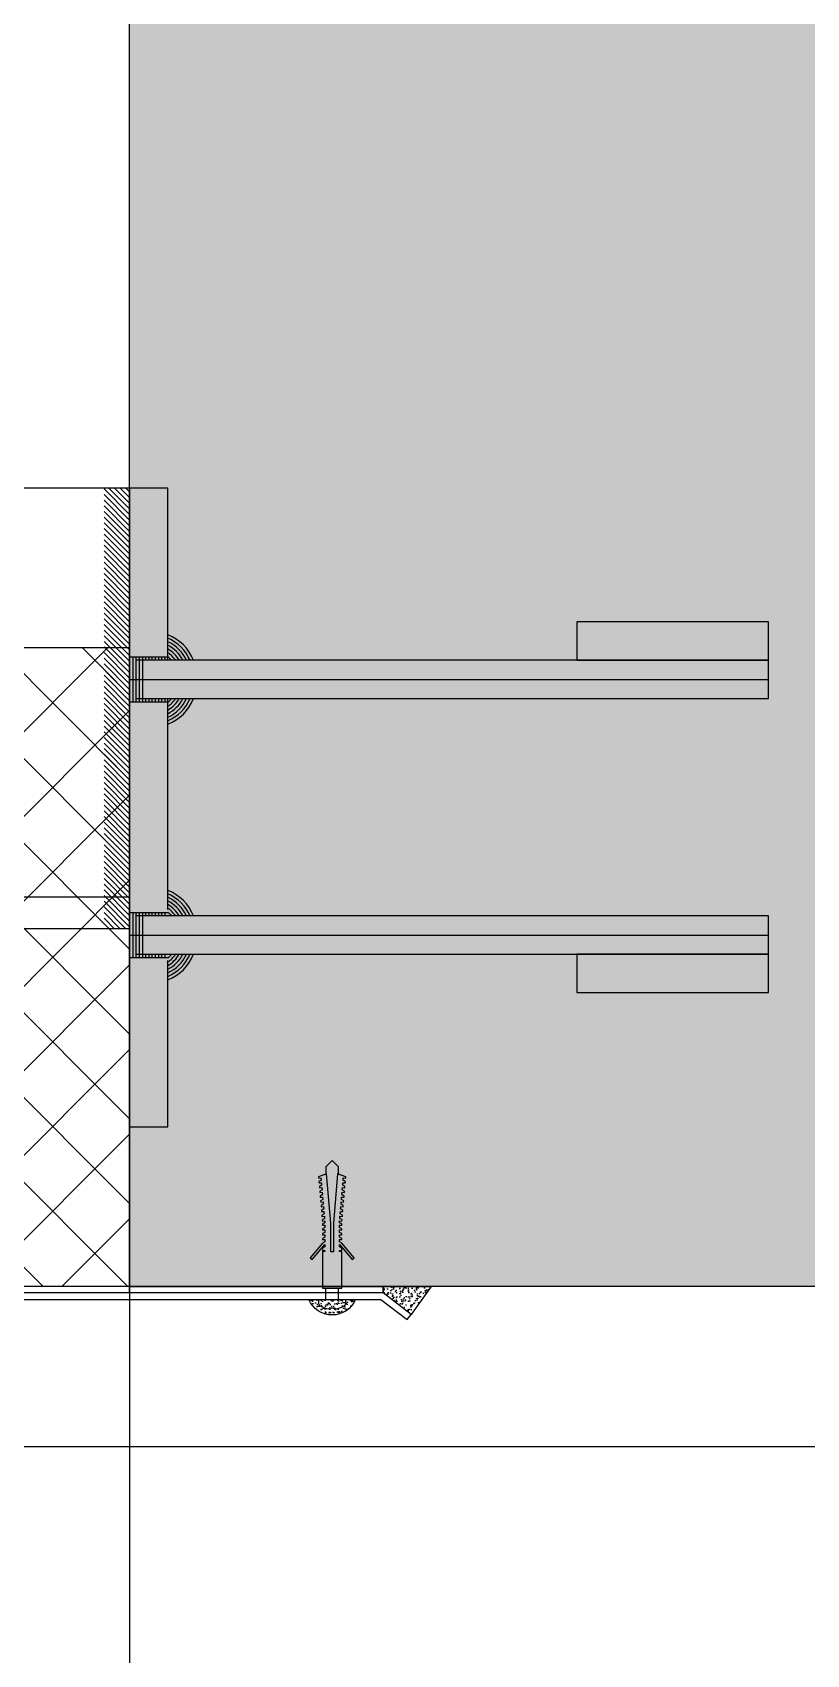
# Model space of a CAD drawing. Header units: millimetres. Extents: x 434053 to 1059003, y -2417481 to 936527.
# Drawn here: x 641589 to 641832, y -2239631 to -2239124 of the extents above; entities that cross this region are included whole.
import ezdxf

# ---------------------------------------------------------------- set-up
doc = ezdxf.new("R2010")
doc.units = ezdxf.units.MM
doc.header["$LTSCALE"] = 1000
doc.header["$MEASUREMENT"] = 0
for name, pattern in [('CENTER', [2, 1.25, -0.25, 0.25, -0.25]), ('HIDDEN', [9.524999999999999, 6.35, -3.175]), ('HIDDENX2', [19.049999999999997, 12.7, -6.35])]:
    doc.linetypes.add(name, pattern=pattern)
doc.layers.add('A-DETL-0001', color=4, linetype='Continuous', lineweight=15)
doc.layers.add('S-COLS-PROJ', color=150, linetype='Continuous', lineweight=25)
for name, color, linetype in [('ELASTROMER-V', 241, 'Continuous'), ('FASTENER', 191, 'Continuous'), ('GRID', 8, 'CENTER'), ('HZHZNEWPLOTLAYER#@$TT', 7, 'Continuous'), ('INSUL', 8, 'HIDDEN'), ('SILICONE', 8, 'Continuous'), ('STEEL', 3, 'Continuous'), ('STEEL-V', 71, 'Continuous'), ('STRUCTURE', 5, 'Continuous'), ('STRUCTURE-V', 161, 'Continuous'), ('WELD', 6, 'Continuous')]:
    doc.layers.add(name, color=color, linetype=linetype)

# ---------------------------------------------------------------- blocks, each defined once
blk = doc.blocks.new('*U551')
at = {"color": 0, "linetype": 'ByBlock'}
for p, q in [((-2.000000000000454, 0), (-2.000000000000454, -3.499999999977263)), ((1.999999999999545, 0), (1.999999999999545, -3.499999999977263))]:
    blk.add_line(p, q, dxfattribs=at)
blk.add_lwpolyline([(-3.631647999078154, 2.137003523466773, -0.0990596780167006), (-0.9599999999996952, 3.055712998712806), (-0.9599999999996952, 2.729140914976596), (0.9599999999996952, 2.729140914976596), (0.9599999999996952, 3.055712998712806, -0.0990596780167006), (3.631647999078154, 2.137003523466773, -0.2665876613401604), (4.199999999999477, 1.146785520481898), (4.199999999999477, 0.2400000000006912, -0.4142135623730937), (3.959999999999695, 0), (-3.959999999999695, 0, -0.4142135623731049), (-4.200000000000613, 0.2400000000006912), (-4.200000000000613, 1.146785520481898, -0.2665876613401604)], format="xyb", close=True, dxfattribs=at)
blk.add_lwpolyline([(-6.855000000000018, -12.99599999997735), (-3.000000000000453, -17.59199999997736), (-2.250000000000454, -17.96699999997736), (-2.250000000000454, -18.71699999997736), (-3.000000000000453, -18.71699999997736), (-3.000000000000453, -19.09199999997736), (-2.250000000000454, -19.46699999997736), (-2.250000000000454, -20.21699999997736), (-3.000000000000453, -20.21699999997736), (-3.000000000000453, -20.59199999997736), (-2.250000000000454, -20.96699999997736), (-2.250000000000454, -21.71699999997736), (-3.000000000000453, -21.71699999997736), (-3.000000000000453, -22.09199999997736), (-2.250000000000454, -22.46699999997736), (-2.250000000000454, -23.21699999997736), (-3.000000000000453, -23.21699999997736), (-3.000000000000453, -23.59199999997736), (-2.250000000000454, -23.96699999997736), (-2.250000000000454, -24.55649999997741), (-3.059999999999945, -24.48599999997714), (-3.105000000000018, -24.85949999997729), (-2.384999999999763, -25.29749999997739), (-2.445000000000163, -26.04449999997723), (-3.195000000000163, -25.97999999997728), (-3.224999999999909, -26.35349999997697), (-2.519999999999981, -26.79149999997752), (-2.580000000000381, -27.53999999997723), (-3.330000000000382, -27.47399999997742), (-3.360000000000127, -27.84749999997712), (-2.639999999999872, -28.28699999997752), (-2.7150000000006, -29.03399999997737), (-3.4650000000006, -28.96799999997757), (-3.494999999999436, -29.34149999997726), (-2.77500000000009, -29.7809999999772), (-2.849999999999909, -30.52799999997751), (-3.584999999999581, -30.46199999997725), (-3.615000000000236, -30.8354999999774), (-2.910000000000309, -31.27499999997735), (-2.969999999999799, -32.0219999999772), (-3.719999999999799, -31.95749999997725), (-3.750000000000453, -32.3309999999774), (-3.045000000000527, -32.76899999997704), (-3.105000000000018, -33.51599999997733), (-3.855000000000018, -33.45149999997694), (-3.884999999999764, -33.82499999997754), (-3.164999999999508, -34.26299999997718), (-3.240000000000236, -35.01149999997733), (-3.974999999999909, -34.94549999997708), (-4.019999999999982, -35.31899999997722), (-3.299999999999727, -35.75849999997762), (-3.360000000000127, -36.50549999997702), (-4.110000000000127, -36.43949999997722), (-4.139999999999872, -36.81299999997737), (-3.434999999999945, -37.25249999997732), (-3.494999999999436, -37.99949999997716), (-4.244999999999436, -37.93349999997736), (-4.27500000000009, -38.30699999997705), (-1.724999999999909, -39.28349999997727), (-0.3750000000004547, -23.88749999997754), (-0.3750000000004547, -14.87999999997737), (0.3749999999995452, -14.87999999997737), (0.3749999999995452, -23.88749999997754), (1.724999999999909, -39.28349999997727), (4.27500000000009, -38.30699999997705), (4.230000000000018, -37.93349999997736), (3.495000000000345, -37.99949999997716), (3.419999999999618, -37.25249999997732), (4.139999999999872, -36.81299999997737), (4.110000000000127, -36.43949999997722), (3.360000000000127, -36.50549999997702), (3.284999999999399, -35.75849999997762), (4.005000000000563, -35.31899999997722), (3.974999999999909, -34.94549999997708), (3.224999999999909, -35.01149999997733), (3.165000000000418, -34.26299999997718), (3.870000000000345, -33.82499999997754), (3.83999999999969, -33.45149999997694), (3.08999999999969, -33.51599999997733), (3.0300000000002, -32.76899999997704), (3.749999999999545, -32.3309999999774), (3.704999999999472, -31.95749999997725), (2.969999999999799, -32.0219999999772), (2.894999999999981, -31.27499999997735), (3.615000000000236, -30.8354999999774), (3.585000000000491, -30.46199999997725), (2.835000000000491, -30.52799999997751), (2.77500000000009, -29.7809999999772), (3.480000000000018, -29.34149999997726), (3.450000000000272, -28.96799999997757), (2.700000000000272, -29.03399999997737), (2.639999999999872, -28.28699999997752), (3.344999999999799, -27.84749999997712), (3.315000000000054, -27.47399999997742), (2.565000000000054, -27.53999999997723), (2.505000000000563, -26.79149999997752), (3.224999999999909, -26.35349999997697), (3.195000000000163, -25.97999999997728), (2.445000000000163, -26.04449999997723), (2.370000000000345, -25.29749999997739), (3.08999999999969, -24.85949999997729), (3.059999999999945, -24.48599999997714), (2.249999999999545, -24.55649999997741), (2.249999999999545, -23.96699999997736), (2.999999999999545, -23.59199999997736), (2.999999999999545, -23.21699999997736), (2.249999999999545, -23.21699999997736), (2.249999999999545, -22.46699999997736), (2.999999999999545, -22.09199999997736), (2.999999999999545, -21.71699999997736), (2.249999999999545, -21.71699999997736), (2.249999999999545, -20.96699999997736), (2.999999999999545, -20.59199999997736), (2.999999999999545, -20.21699999997736), (2.249999999999545, -20.21699999997736), (2.249999999999545, -19.46699999997736), (2.999999999999545, -19.09199999997736), (2.999999999999545, -18.71699999997736), (2.249999999999545, -18.71699999997736), (2.249999999999545, -17.96699999997736), (2.999999999999545, -17.59199999997736), (6.855000000000018, -12.99599999997735), (6.284999999999398, -12.51449999997749), (2.325000000000272, -17.21699999997736), (2.249999999999545, -17.21699999997736), (2.249999999999545, -16.46699999997736), (2.999999999999545, -16.09199999997736), (2.999999999999545, -15.34199999997736), (2.249999999999545, -15.34199999997736), (2.249999999999545, -14.96699999997736), (2.999999999999545, -14.96699999997736), (2.999999999999545, -3.499999999977263), (-3.000000000000453, -3.499999999977263), (-3.000000000000453, -14.96699999997736), (-2.250000000000454, -14.96699999997736), (-2.250000000000454, -15.34199999997736), (-3.000000000000453, -15.34199999997736), (-3.000000000000453, -16.09199999997736), (-2.250000000000454, -16.46699999997736), (-2.250000000000454, -17.21699999997736), (-2.3400000000006, -17.21699999997736), (-6.285000000000308, -12.51449999997749)], close=True, dxfattribs=at)
blk.add_lwpolyline([(-2.000000000000454, -39.17819117644785), (-2.000000000000454, -41.50724637678876), (-4.547e-13, -43.49999999997726), (1.999999999999545, -41.4927007299043), (1.999999999999545, -39.17819117644785)], dxfattribs=at)
blk = doc.blocks.new('20221206.181723')
at = {"layer": 'INSUL'}
h = blk.add_hatch(dxfattribs=at)
h.set_pattern_fill('ANSI37', color=256, scale=150)
h.set_pattern_definition([(45, (-111075.5312754079, -49070.27946182476), (-13.25825214724776, 13.25825214724777), []), (135, (-111075.5312754079, -49070.27946182476), (-13.25825214724777, -13.25825214724776), [])])
h.paths.add_polyline_path([(312.0000372168142, 2110.571656515211), (699.9999947848264, 2110.571656647211), (699.9999947848846, 1910.571656546876), (312.0000372168433, 1910.571656414861)])
at = {"layer": 'SILICONE'}
h = blk.add_hatch(dxfattribs=at)
h.set_pattern_fill('AR-SAND', color=256, angle=270, style=0)
h.set_pattern_definition([(307.5, (-18327.8252535481, 98172.39211659151), (1.926823769013159, 0.0629933581096078), [0, -1.519999999999991, 0, -1.699999999999991, 0, -1.624999999999991]), (277.5, (-18327.8252535481, 98172.39211659151), (2.82214606522974, -1.769776705267728), [0, -0.82, 0, -1.37, 0, -0.525]), (237.5, (-18327.8252535481, 98173.62211659149), (0.005659053536964369, -3.114141861751495), [0, -0.5, 0, -1.8, 0, -2.35]), (227.5, (-18327.8252535481, 98173.62211659149), (0.8776755649342488, -3.006126604572294), [0, -0.2499999999999978, 0, -1.179999999999982, 0, -1.349999999999982])])
h.paths.add_polyline_path([(788.1360060087754, 1901.870931962549), (779.3768096372369, 1908.571656418397), (779.3768096372369, 1910.571656418397), (794.4789068470127, 1910.571656418397)])
h = blk.add_hatch(dxfattribs=at)
h.set_pattern_fill('AR-SAND', color=256, angle=360, style=0)
h.set_pattern_definition([(37.50000000000001, (-16290.40632983146, -54849.4712386404), (-0.06299335810960767, 1.926823769013159), [0, -1.52, 0, -1.7, 0, -1.625]), (7.499999999999979, (-16290.40632983146, -54849.4712386404), (1.769776705267728, 2.82214606522974), [0, -0.82, 0, -1.37, 0, -0.525]), (327.5, (-16291.63632983144, -54849.4712386404), (3.114141861751495, 0.005659053536964179), [0, -0.5, 0, -1.8, 0, -2.35]), (317.5, (-16291.63632983144, -54849.4712386404), (3.006126604572294, 0.8776755649342486), [0, -0.2499999999999999, 0, -1.179999999999999, 0, -1.349999999999999])])
edge = h.paths.add_edge_path()
edge.add_line((756.1210295301862, 1906.571681386224), (770.7261024824984, 1906.571680969137))
edge.add_arc((763.4235660927284, 1909.596650800539), 7.904269745195379, 202.5010697043567, 337.4989270231744, ccw=False)
at = {"layer": 'ELASTROMER-V', "linetype": 'HIDDEN'}
blk.add_lwpolyline([(699.9999947848264, 1910.571656418397), (779.3768096372369, 1910.571656418397), (779.3768096372369, 1908.571656418426), (699.9999947848264, 1908.571656418426)], close=True, dxfattribs=at)
at = {"layer": 'INSUL', "elevation": -2.723429666302382e-08}
blk.add_lwpolyline([(312.0000372168142, 2110.571656515211), (699.9999947848264, 2110.571656647211), (699.9999947848846, 1910.571656546876), (312.0000372168433, 1910.571656414861)], close=True, dxfattribs=at)
at = {"layer": 'SILICONE'}
blk.add_lwpolyline([(788.1360060087754, 1901.870931962549), (779.3768096372369, 1908.571656418397), (779.3768096372369, 1910.571656418397), (794.4789068470127, 1910.571656418397), (788.1360060087754, 1901.870931962549)], dxfattribs=at)
blk.add_lwpolyline([(756.1210295301862, 1906.571681386224), (770.7261024824984, 1906.571680969137, -0.6681651147197814), (756.1210295301862, 1906.571681386224, -0.3678191468024997)], format="xyb", dxfattribs=at)
at = {"layer": 'STEEL'}
blk.add_lwpolyline([(697.9999947848846, 1908.571656418426), (698.0000122413039, 1908.571702115369), (351.9999881341355, 1908.571702115369), (351.9999406218994, 1889.561333308578), (358.7006650777766, 1880.802136937011), (360.2744485291769, 1882.03631911485), (353.9999406218994, 1890.25201991263), (354.0000055874116, 1906.571688791038), (699.9999542355072, 1906.571688791038), (699.9999367790879, 1906.571716942533), (778.6861230331706, 1906.571656418426), (786.9018238309654, 1900.297148511148), (788.1360060087754, 1901.870931962549), (779.3768096372369, 1908.571656418426)], close=True, dxfattribs=at)
at = {"layer": 'STRUCTURE'}
blk.add_lwpolyline([(3252.702025566425, 2560.571656418422), (1300.004474766989, 2560.571656418429), (1300.004474766989, 1910.571656417727), (700.004474766989, 1910.571656417727), (700.004474766989, 2360.571656418459), (450.0044750129746, 2360.571656418459), (450.0044750129746, 2610.57165641847), (700.0044750129746, 2610.57165641847), (700.0044750129746, 2710.571656418448), (3252.702025566425, 2710.571656418455)], dxfattribs=at)
at = {"layer": 'STRUCTURE', "linetype": 'HIDDENX2', "elevation": -6.746124249023129e-08}
blk.add_lwpolyline([(349.9999664024217, 1860.572299066989), (1649.999966476578, 1860.572299066233), (1649.999966476578, 2110.571656418168), (3252.702025566425, 2110.57165641816)], dxfattribs=at)
at = {"layer": 'FASTENER', "rotation": 180}
blk.add_blockref('*U551', (763.4235660063569, 1906.571681177695), dxfattribs=at)
blk = doc.blocks.new('*U523')
at = {"layer": 'GRID'}
for p, q in [((-40, 0), (-40, -200)), ((40, 0), (40, -200))]:
    blk.add_line(p, q, dxfattribs=at)
at = {"layer": 'SILICONE'}
for p, q in [((-33, -1), (-47, -1)), ((-33, -2), (-47, -2)), ((-33, -3), (-47, -3)), ((-33, -4), (-47, -4)), ((-46, -5), (-47, -5)), ((-33, -5), (-34, -5)), ((47, -1), (33, -1)), ((47, -2), (33, -2)), ((47, -3), (33, -3)), ((47, -4), (33, -4)), ((34, -5), (33, -5)), ((47, -5), (46, -5)), ((-46, -6), (-47, -6)), ((-46, -7), (-47, -7)), ((-46, -8), (-47, -8)), ((-46, -9), (-47, -9)), ((-46, -10), (-47, -10)), ((-33, -6), (-34, -6)), ((-33, -7), (-34, -7)), ((-33, -8), (-34, -8)), ((-33, -9), (-34, -9)), ((-33, -10), (-34, -10)), ((34, -6), (33, -6)), ((34, -7), (33, -7)), ((34, -8), (33, -8)), ((34, -9), (33, -9)), ((34, -10), (33, -10)), ((47, -6), (46, -6)), ((47, -7), (46, -7)), ((47, -8), (46, -8)), ((47, -9), (46, -9)), ((47, -10), (46, -10)), ((-46, -11), (-47, -11)), ((-33, -11), (-34, -11)), ((34, -11), (33, -11)), ((47, -11), (46, -11))]:
    blk.add_line(p, q, dxfattribs=at)
for centre, radius, start, end in [((-40.75735931287636, -6.75735931287636), 14.24264068711898, 201.5981609833242, 248.4018390148184), ((-40.75735931287636, -6.75735931287636), 13.24264068711898, 203.3215476095088, 246.6784523902998), ((-40.75735931287636, -6.75735931287636), 12.24264068711898, 205.3551526338846, 244.6448473679793), ((-40.75735931287636, -6.75735931287636), 11.24264068711898, 207.7955251477108, 242.2044748501437), ((-40.75735931287636, -6.75735931287636), 10.24264068711898, 210.7867782692484, 239.2132217309307), ((-40.75735931287636, -6.75735931287636), 9.242640687118977, 214.5568206126506, 235.4431793894321), ((-40.75735931287636, -6.75735931287636), 8.242640687118977, 219.4970855407436, 230.5029144568808), ((-39.24264068712364, -6.75735931287636), 14.24264068711898, 291.5981609833242, 338.4018390166758), ((-39.24264068712364, -6.75735931287636), 13.24264068711898, 293.3215476097002, 336.6784523904911), ((-39.24264068712364, -6.75735931287636), 12.24264068711898, 295.3551526338846, 334.6448473661153), ((-39.24264068712364, -6.75735931287636), 11.24264068711898, 297.7955251479924, 332.2044748522892), ((-39.24264068712364, -6.75735931287636), 10.24264068711898, 300.7867782690693, 329.2132217307516), ((-39.24264068712364, -6.75735931287636), 9.242640687118977, 304.5568206126506, 325.4431793873494), ((-39.24264068712364, -6.75735931287636), 8.242640687118977, 309.4970855431192, 320.5029144565874), ((39.24264068712364, -6.75735931287636), 14.24264068711898, 201.5981609833242, 248.4018390148184), ((39.24264068712364, -6.75735931287636), 13.24264068711898, 203.3215476095088, 246.6784523902998), ((39.24264068712364, -6.75735931287636), 12.24264068711898, 205.3551526338846, 244.6448473679793), ((39.24264068712364, -6.75735931287636), 11.24264068711898, 207.7955251477108, 242.2044748501437), ((39.24264068712364, -6.75735931287636), 10.24264068711898, 210.7867782692484, 239.2132217309307), ((39.24264068712364, -6.75735931287636), 9.242640687118977, 214.5568206126506, 235.4431793894321), ((39.24264068712364, -6.75735931287636), 8.242640687118977, 219.4970855407436, 230.5029144568808), ((40.75735931287636, -6.75735931287636), 14.24264068711898, 291.5981609833242, 338.4018390166758), ((40.75735931287636, -6.75735931287636), 13.24264068711898, 293.3215476097002, 336.6784523904911), ((40.75735931287636, -6.75735931287636), 12.24264068711898, 295.3551526338846, 334.6448473661153), ((40.75735931287636, -6.75735931287636), 11.24264068711898, 297.7955251479924, 332.2044748522892), ((40.75735931287636, -6.75735931287636), 10.24264068711898, 300.7867782690693, 329.2132217307516), ((40.75735931287636, -6.75735931287636), 9.242640687118977, 304.5568206126506, 325.4431793873494), ((40.75735931287636, -6.75735931287636), 8.242640687118977, 309.4970855431192, 320.5029144565874)]:
    blk.add_arc(centre, radius, start, end, dxfattribs=at)
at = {"layer": 'STEEL'}
for p, q in [((-100, 0), (-100, -12)), ((-100, 0), (100, 0)), ((100, 0), (100, -12)), ((-100, -12), (-48, -12)), ((-32, -12), (34, -12)), ((46, -12), (100, -12))]:
    blk.add_line(p, q, dxfattribs=at)
for points in [[(-47, 0), (-47, -12)], [(-33, -12), (-33, 0)], [(33, 0), (33, -12)], [(47, -12), (47, 0)]]:
    blk.add_lwpolyline(points, dxfattribs=at)
for points in [[(-46, -2), (-46, -200), (-34, -200), (-34, -2)], [(34, -2), (34, -200), (46, -200), (46, -2)], [(-58, -140), (-58, -200), (-46, -200), (-46, -140)], [(46, -140), (46, -200), (58, -200), (58, -140)]]:
    blk.add_lwpolyline(points, close=True, dxfattribs=at)
blk = doc.blocks.new('A$C6AE5520D')
at = {"layer": 'STRUCTURE-V'}
h = blk.add_hatch(dxfattribs=at)
h.set_pattern_fill('钢筋混凝土', color=256, scale=40, style=0, pattern_type=2)
h.set_pattern_definition([(45, (-153958.6490613339, 4215.136699000373), (-141.4213562373095, 141.4213562373095), []), (49.99999999999999, (-153958.6490613339, 4215.136699000373), (286.9040730403014, -25.10085399303804), [30, -330]), (355, (-153958.6490613339, 4215.136699000373), (-55.50053344520001, 300.8768534800047), [24, -264]), (100.4514, (-153934.7403893339, 4213.044963000373), (231.4037526856086, 275.7758168243814), [25.496076, -280.4568448]), (46.18420000000002, (-153958.6490613339, 4295.136699000373), (426.8964194502578, -66.20760573160723), [44.99999999999999, -494.9999999999999]), (96.6356, (-153923.0743633338, 4289.619376200373), (373.8650822194813, 389.6471483601767), [38.2441152, -420.6852]), (351.1842, (-153958.6490613339, 4295.136699000373), (373.8647780534509, 389.6474403701299), [36, -396]), (21, (-153918.6490613339, 4275.136699000373), (238.7628208473847, -161.0475562661355), [30, -330]), (326.0000000000001, (-153918.6490613339, 4275.136699000373), (97.32613276863269, 290.0600180187412), [24, -264]), (71.4514, (-153898.7521681339, 4261.716056600373), (336.089051432596, 129.012198683981), [25.496076, -280.4568448]), (37.50000000000001, (-153958.6490613339, 4215.136699000373), (4.863942126916267, 133.1575415325246), [2, -260.8, 2, -268, 2, -265]), (7.499999999999999, (-153958.6490613339, 4215.136699000373), (105.2278149768594, 157.7646847529441), [2, -152.8, 2, -254.8, 2, -101]), (327.5, (-154047.8490613339, 4215.136699000373), (213.5289744689636, -9.021948693751902), [2, -100, 2, -312, 2, -414]), (317.5, (-154087.8490613339, 4215.136699000373), (233.2744677369545, 40.04199293292709), [2, -130, 2, -207.2, 2, -294])])
h.paths.add_polyline_path([(16177.24098296012, 3465.13669900034), (16477.24098271411, 3465.13669900034), (16477.24098271411, 4015.136699000311), (18270.86632491427, 4015.136699000311), (18270.86632491427, 4165.136699000376), (16177.24098296012, 4165.136699000359), (16177.23114858201, 3865.136699000267), (13546.58642380044, 3865.136699000267), (13546.58642380044, 3715.136699000344), (16177.24098296012, 3715.136699000344)])
h.paths.add_polyline_path([(15727.24098296004, 11365.13669899887), (16327.24047500832, 11365.13669899897), (16327.24047500832, 12015.13669899989), (18270.86632491427, 12015.13669899989), (18270.86632491427, 12165.13669899989), (15727.24098296004, 12165.1365720733), (15727.24098296004, 12065.13665669091), (15477.24047525431, 12065.13669899972), (15477.24047525428, 11815.1366989996), (15727.24098296004, 11815.13631803594), (15727.24098296004, 11408.88792829755)])
h.paths.add_polyline_path([(15727.24098296004, 16865.1366989999), (16327.24047500832, 16865.13669899998), (16327.24047500832, 17515.136699001), (18270.86632491427, 17515.13669900068), (18270.86632491427, 17665.13669900076), (15727.24098296004, 17665.13657207431), (15727.24098296004, 17565.13665669192), (15477.24047525428, 17565.13669899991), (15477.24047525428, 17315.13669900063), (15727.24098296004, 17315.13631803693)])
h.paths.add_polyline_path([(15727.24098296004, 22365.13669899988), (16327.24047500754, 22365.13669899998), (16327.2404750073, 23015.13669900093), (18270.86632491427, 23015.13669900093), (18270.86632491427, 23165.13669900095), (15727.24098296004, 23165.13657207429), (15727.24098296004, 23065.13665669191), (15477.24047525422, 23065.13669900073), (15477.24047525428, 22815.13669900061), (15727.24098296004, 22815.13631803688), (15727.24098296004, 22408.88732183946)])
h.paths.add_polyline_path([(15727.24098296004, 24515.13669899992), (16327.24047500826, 24515.13669900002), (16327.24047500826, 25165.13669900095), (18270.86632491427, 25165.13669900095), (18270.86632491427, 25315.13669900095), (15727.24047525422, 25315.13669900095), (15727.24047525422, 25215.13669900064), (15477.24047525422, 25215.13669900064), (15477.24047525428, 24965.13669900065), (15727.24098296004, 24965.1363180369), (15727.24098296004, 24768.7969887594)])
at = {"layer": 'WELD'}
h = blk.add_hatch(dxfattribs=at)
h.set_pattern_fill('ANSI31', color=256, scale=10, angle=-90.00000000000001, style=0)
h.set_pattern_definition([(315, (15545.06107022241, 17117.71807114008), (0.8838834764831845, 0.8838834764831842), [])])
h.paths.add_polyline_path([(15719.24047500821, 16977.13673735807), (15727.24047500818, 16977.13673735807), (15727.24047500821, 17115.13669912926), (15719.24047500826, 17115.13669912926)])
at = {"layer": 'A-DETL-0001'}
blk.add_lwpolyline([(18270.86632491427, 17515.13669900079), (16327.24047500832, 17515.13669900078), (16327.24047500832, 16865.13669900008), (15727.24047500832, 16865.13669900008), (15727.24047500832, 17315.13669900081), (15477.24047525431, 17315.13669900081), (15477.24047525431, 17565.13669900082), (15727.24047525431, 17565.13669900082), (15727.24047525431, 17665.13669900083), (18270.86632491427, 17665.13669900085)], dxfattribs=at)
at = {"layer": 'S-COLS-PROJ'}
blk.add_line((15727.24098296004, 16865.13669900008), (15727.24098296004, 12215.13669899998), dxfattribs=at)
at = {"layer": 'STEEL-V', "elevation": -4.821175144131935e-08}
blk.add_lwpolyline([(15477.2403806432, 16987.13673735815), (15477.2403806432, 17007.13673735815), (15647.37980796449, 17115.13669912926), (15727.24047500824, 17115.13669912926), (15727.24047500818, 16987.13673735804)], dxfattribs=at)
blk.add_lwpolyline([(15477.2403806432, 16987.13673735815), (15727.24047500821, 16987.13673735804), (15727.24047500821, 16977.13673735807), (15477.2403806432, 16977.13673735818)], close=True, dxfattribs=at)
blk.add_blockref('20221206.181723', (15027.23600024133, 14954.56504258235))
at = {"layer": 'STEEL', "linetype": 'ByBlock', "rotation": 89.99999999999999}
blk.add_blockref('*U523', (15727.24047500821, 17015.13669912926, -2.723429666302382e-08), dxfattribs=at)

msp = doc.modelspace()

# ---------------------------------------------------------------- block references
at = {"layer": 'HZHZNEWPLOTLAYER#@$TT'}
msp.add_blockref('A$C6AE5520D', (625892.3158360333, -2256381.346538838), dxfattribs=at)

doc.saveas('drawing.dxf')
